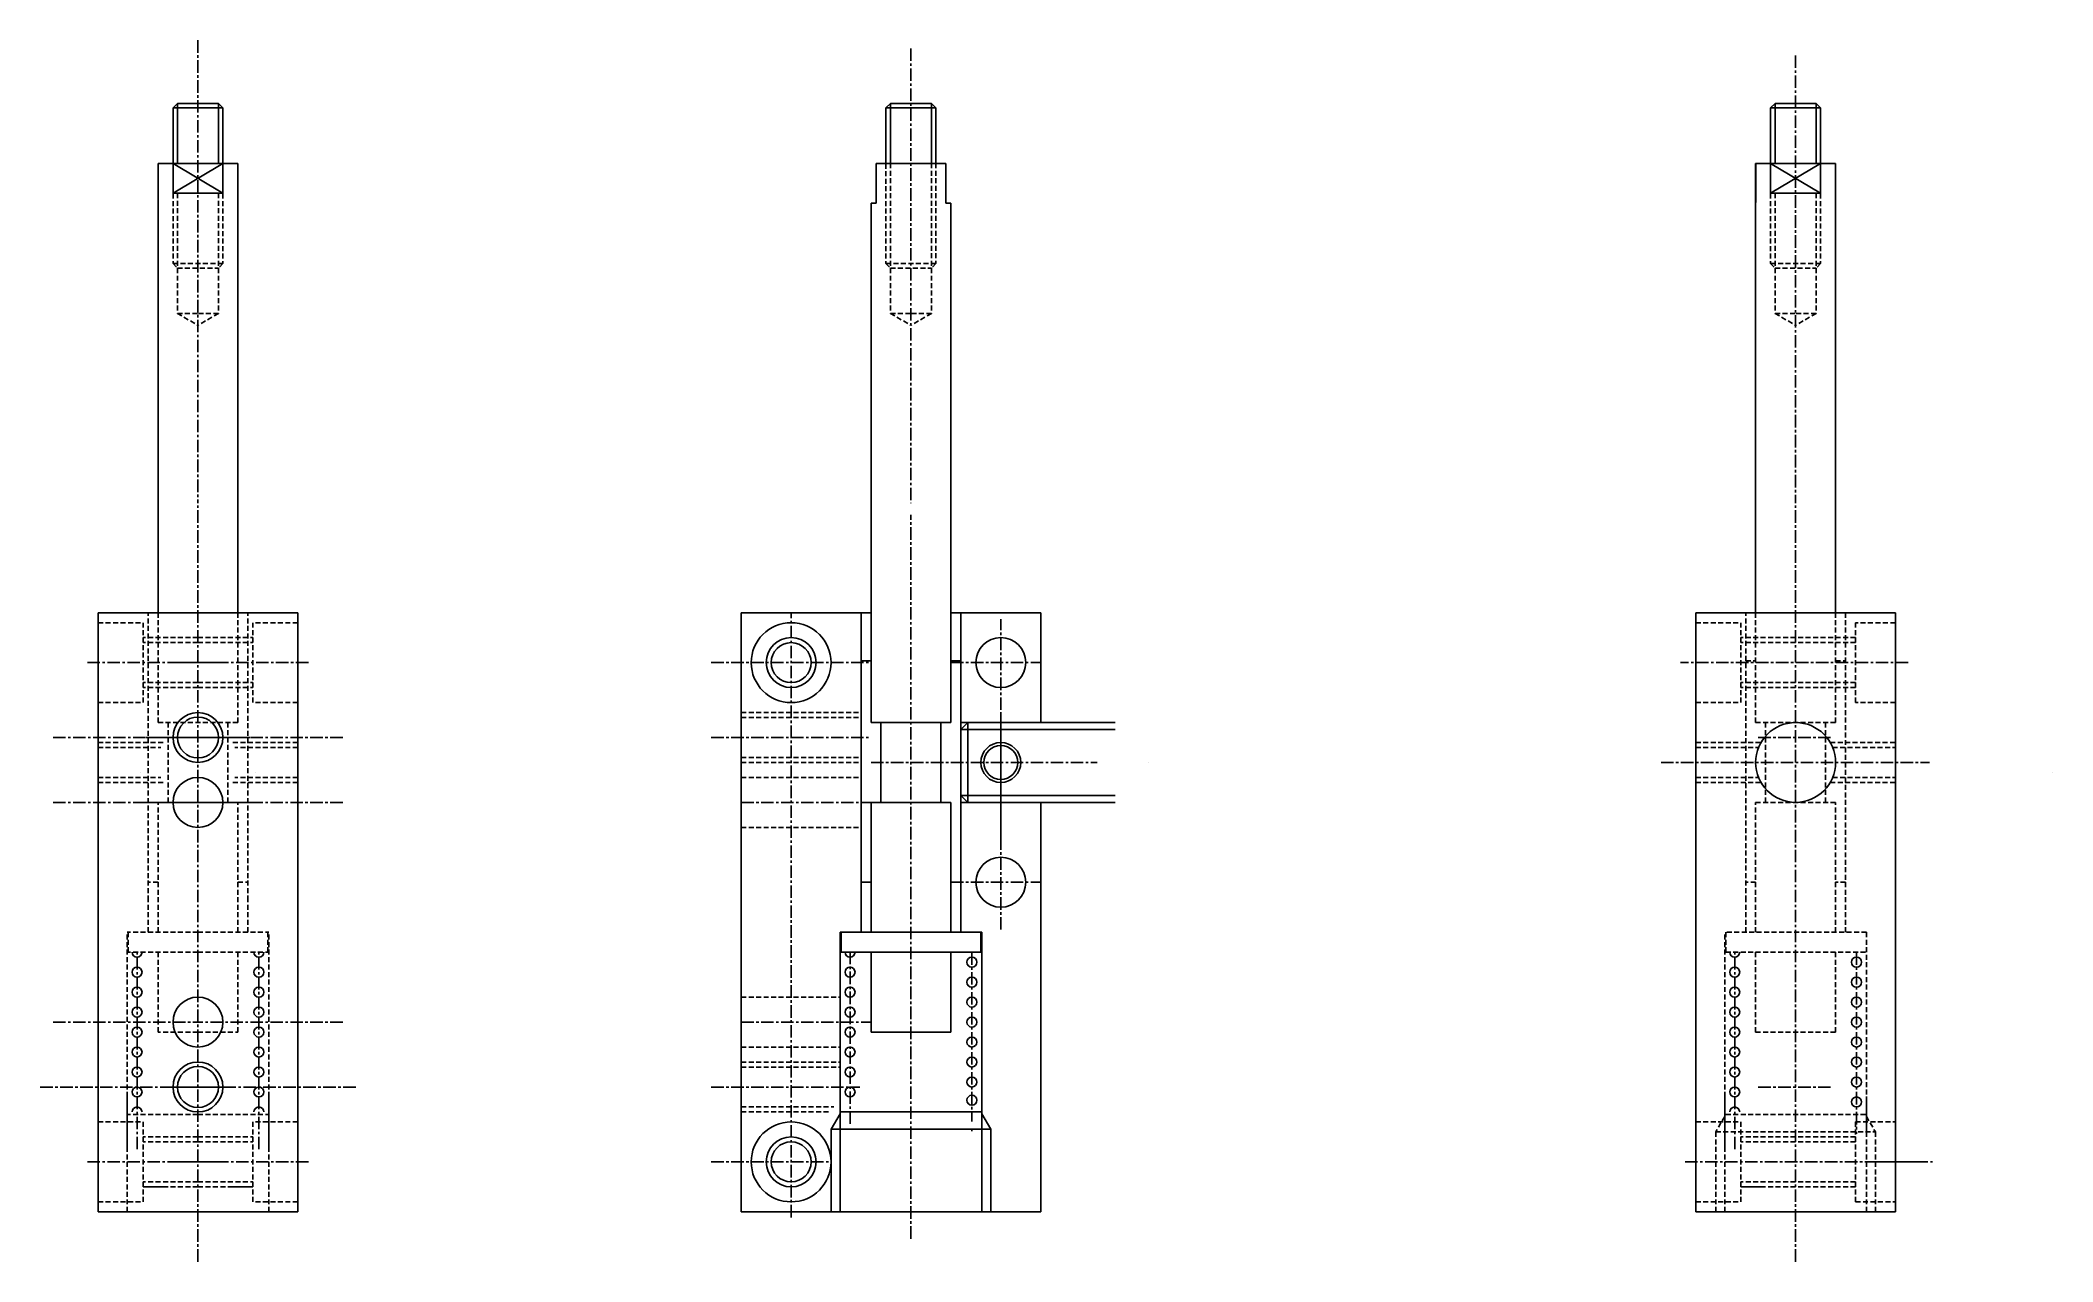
# Model space of a CAD drawing. Extents: x 34 to 236, y 45 to 167.
import ezdxf

# ---------------------------------------------------------------- set-up
doc = ezdxf.new("R2010")
doc.units = 0
doc.linetypes.add('CENTER', pattern=[2, 1.25, -0.25, 0.25, -0.25])
doc.linetypes.add('DASHED', pattern=[0.75, 0.5, -0.25])
doc.layers.get('0').update_dxf_attribs({"color": 1, "linetype": 'CONTINUOUS'})
doc.layers.add('CENTER', color=1, linetype='CONTINUOUS')

msp = doc.modelspace()

# ---------------------------------------------------------------- linework, layer by layer
at = {"linetype": 'CONTINUOUS'}
for p, q in [((47.95, 161), (47.5, 160.55)), ((47.5, 155), (47.5, 160.55)), ((50, 160.55), (47.5, 160.55)), ((52.05, 161), (47.95, 161)), ((47.95, 161), (47.95, 155)), ((50, 160.55), (52.5, 160.55)), ((52.05, 161), (52.5, 160.55)), ((52.05, 161), (52.05, 155)), ((52.05, 160.55), (52.05, 155)), ((52.5, 155), (52.5, 160.55)), ((119.35435, 161), (118.90435, 160.55)), ((118.90435, 155), (118.90435, 160.55)), ((121.40435, 160.55), (118.90435, 160.55)), ((119.35435, 161), (119.35435, 155)), ((123.45435, 161), (119.35435, 161)), ((121.40435, 160.55), (123.90435, 160.55)), ((123.45435, 161), (123.90435, 160.55)), ((123.45435, 161), (123.45435, 155)), ((123.90435, 155), (123.90435, 160.55)), ((207.95, 161), (207.5, 160.55)), ((207.5, 155), (207.5, 160.55)), ((210, 160.55), (207.5, 160.55)), ((212.05, 161), (207.95, 161)), ((207.95, 161), (207.95, 155)), ((210, 160.55), (212.5, 160.55)), ((212.05, 161), (212.5, 160.55)), ((212.05, 161), (212.05, 155)), ((212.5, 155), (212.5, 160.55)), ((46, 155), (46, 110)), ((50, 155), (46, 155)), ((46.002242, 155), (46.002242, 151.092811)), ((47.5, 155), (47.5, 152)), ((47.5, 152), (52.5, 155)), ((47.5, 155), (52.5, 152)), ((50, 155), (54, 155)), ((52.5, 154.962459), (52.5, 152)), ((54, 155), (54, 110)), ((124.90435, 155), (117.90435, 155)), ((117.90435, 155), (117.90435, 151)), ((124.90435, 155), (124.90435, 151)), ((214, 155), (206, 155)), ((206, 155), (206, 110)), ((206.002242, 155), (206.002242, 151.092811)), ((207.5, 152), (212.5, 155)), ((207.5, 155), (212.5, 152)), ((207.5, 154.962459), (207.5, 152)), ((212.5, 154.962459), (212.5, 152)), ((214, 155), (214, 110)), ((47.5, 152), (50, 152)), ((52.5, 152), (50, 152)), ((207.5, 152), (210, 152)), ((212.5, 152), (210, 152)), ((117.40435, 151), (117.40435, 110)), ((117.90435, 151), (117.40435, 151)), ((125.40435, 151), (124.90435, 151)), ((125.40435, 151), (125.40435, 110)), ((46, 118), (46, 110)), ((117.40435, 118), (117.40435, 102.1772)), ((117.40435, 100), (117.40435, 118)), ((117.40435, 118), (117.40435, 110)), ((125.40435, 118), (125.40435, 102.1772)), ((125.40435, 100), (125.40435, 118)), ((125.40435, 110), (125.40435, 118)), ((206, 118), (206, 110)), ((214, 110), (214, 118)), ((40, 110), (46, 110)), ((40, 50), (40, 110)), ((41, 110), (50, 110)), ((59, 110), (50, 110)), ((59, 110), (50, 110)), ((60, 110), (54, 110)), ((60, 50), (60, 110)), ((104.40435, 110), (117.40435, 110)), ((104.40435, 50), (104.40435, 110)), ((111.40435, 110), (117.40435, 110)), ((116.40435, 78), (116.40435, 110)), ((125.40435, 110), (134.40435, 110)), ((125.40435, 110), (131.40435, 110)), ((125.40435, 110), (129.634514, 110)), ((126.40435, 81.1772), (126.40435, 110)), ((134.40435, 99), (134.40435, 110)), ((200, 110), (206, 110)), ((200, 50), (200, 110)), ((201, 110), (218.230164, 110)), ((214, 110), (220, 110)), ((220, 50), (220, 110)), ((116.40435, 105.1772), (117.40435, 105.1772)), ((125.40435, 105.1772), (126.40435, 105.1772)), ((117.40435, 99), (117.40435, 101)), ((117.40435, 99), (125.40435, 99)), ((118.40435, 91), (118.40435, 99)), ((124.40435, 91), (124.40435, 99)), ((125.40435, 99), (125.40435, 100)), ((127.10435, 99), (126.40435, 98.3)), ((126.40435, 99), (136.40435, 99)), ((127.10435, 99), (133.40435, 99)), ((127.10435, 91), (127.10435, 99)), ((141.848433, 99), (134.40435, 99)), ((126.40435, 98.3), (126.40435, 91.7)), ((126.40435, 98.3), (134.40435, 98.3)), ((141.848433, 98.3), (134.40435, 98.3)), ((117.40435, 91), (125.40435, 91)), ((117.40435, 78), (117.40435, 91)), ((125.40435, 78), (125.40435, 91)), ((126.40435, 91.7), (133.40435, 91.7)), ((127.10435, 91), (126.40435, 91.7)), ((126.40435, 91.7), (134.40435, 91.7)), ((126.40435, 91), (136.40435, 91)), ((126.40435, 91), (140.055001, 91)), ((127.10435, 91), (133.40435, 91)), ((134.40435, 91.7), (141.848433, 91.7)), ((134.40435, 50), (134.40435, 91)), ((141.848433, 91), (134.40435, 91)), ((117.40435, 83), (116.40435, 83)), ((126.40435, 83), (125.40435, 83)), ((116.40435, 78), (116.40435, 81.1772)), ((126.40435, 78), (126.40435, 81.1772)), ((117.40435, 78), (117.40435, 80)), ((128.50435, 78), (114.30435, 78)), ((114.30435, 56.263955), (114.30435, 78)), ((114.40435, 76), (114.40435, 78)), ((128.40435, 76), (128.40435, 78)), ((128.50435, 78), (128.50435, 57.8228)), ((128.40435, 76), (114.40435, 76)), ((117.40435, 68), (117.40435, 76)), ((125.40435, 68), (125.40435, 76)), ((125.40435, 68), (117.40435, 68)), ((114.30435, 50), (114.30435, 61.558846)), ((128.50435, 50), (128.50435, 61.558846)), ((104.40435, 50), (104.40435, 59.949735)), ((114.30435, 59.8228), (113.40435, 58.263955)), ((128.40435, 60), (114.40435, 60)), ((128.50435, 59.8228), (129.40435, 58.263955)), ((113.40435, 50), (113.40435, 58.263955)), ((113.40435, 58.263955), (129.40435, 58.263955)), ((129.40435, 50), (129.40435, 58.263955)), ((40, 50), (50, 50)), ((60, 50), (50, 50)), ((104.40435, 50), (134.40435, 50)), ((104.40435, 50), (134.40435, 50)), ((200, 50), (220, 50))]:
    msp.add_line(p, q, dxfattribs=at)
at = {"linetype": 'DASHED'}
for p, q in [((47.5, 154.962459), (47.5, 144.962459)), ((52.5, 154.962459), (52.5, 144.962459)), ((118.90435, 154.962459), (118.90435, 144.962459)), ((119.35435, 155), (119.35435, 139.962459)), ((123.45435, 155), (123.45435, 139.962459)), ((123.90435, 155), (123.90435, 144.962459)), ((207.5, 154.962459), (207.5, 152)), ((207.5, 154.962459), (207.5, 144.962459)), ((212.5, 154.962459), (212.5, 152)), ((212.5, 154.962459), (212.5, 144.962459)), ((47.95, 152), (47.95, 139.962459)), ((52.05, 152), (52.05, 139.962459)), ((207.95, 152), (207.95, 139.962459)), ((207.95, 152), (207.95, 139.962459)), ((212.05, 152), (212.05, 139.962459)), ((47.5, 144.962459), (52.5, 144.962459)), ((47.5, 144.962459), (47.95, 144.512459)), ((47.95, 144.512459), (52.05, 144.512459)), ((52.5, 144.962459), (52.05, 144.512459)), ((118.90435, 144.962459), (123.90435, 144.962459)), ((118.90435, 144.962459), (119.35435, 144.512459)), ((119.35435, 144.512459), (123.45435, 144.512459)), ((123.90435, 144.962459), (123.45435, 144.512459)), ((207.5, 144.962459), (212.5, 144.962459)), ((207.5, 144.962459), (207.95, 144.512459)), ((207.95, 144.512459), (212.05, 144.512459)), ((212.5, 144.962459), (212.05, 144.512459)), ((47.95, 139.962459), (50, 139.962459)), ((47.95, 139.962459), (50, 138.77889)), ((52.05, 139.962459), (50, 139.962459)), ((52.05, 139.962459), (50, 138.77889)), ((119.35435, 139.962459), (121.40435, 139.962459)), ((119.35435, 139.962459), (121.40435, 138.77889)), ((123.45435, 139.962459), (121.40435, 138.77889)), ((123.45435, 139.962459), (121.40435, 139.962459)), ((207.95, 139.962459), (210, 138.77889)), ((207.95, 139.962459), (210, 138.77889)), ((207.95, 139.962459), (210, 139.962459)), ((212.05, 139.962459), (210, 139.962459)), ((212.05, 139.962459), (210, 138.77889)), ((40, 109), (44.5, 109)), ((44.5, 101), (44.5, 109)), ((45, 81.1772), (45, 110)), ((46, 99), (46, 110)), ((54, 99), (54, 110)), ((55, 81.1772), (55, 110)), ((60, 109), (55.5, 109)), ((55.5, 101), (55.5, 109)), ((200, 109), (204.5, 109)), ((204.5, 101), (204.5, 109)), ((205, 81.1772), (205, 110)), ((206, 99), (206, 110)), ((214, 99), (214, 110)), ((215, 78), (215, 110)), ((220, 109), (216, 109)), ((216, 101), (216, 109)), ((50, 107.5), (44.5, 107.5)), ((50, 107), (44.5, 107)), ((50, 107.5), (55.5, 107.5)), ((50, 107), (55.5, 107)), ((216, 107.5), (204.5, 107.5)), ((216, 107), (204.5, 107)), ((205, 105.1772), (206, 105.1772)), ((214, 105.1772), (215, 105.1772)), ((50, 103), (44.5, 103)), ((50, 103), (55.5, 103)), ((216, 103), (204.5, 103)), ((40, 101), (44.5, 101)), ((50, 102.5), (44.5, 102.5)), ((50, 102.5), (55.5, 102.5)), ((60, 101), (55.5, 101)), ((200, 101), (204.5, 101)), ((216, 102.5), (204.5, 102.5)), ((220, 101), (216, 101)), ((46, 99), (50, 99)), ((47, 91), (47, 99)), ((54, 99), (50, 99)), ((53, 91), (53, 99)), ((104.40435, 100), (116.40435, 100)), ((104.40435, 99.5), (116.40435, 99.5)), ((206, 99), (214, 99)), ((207, 91), (207, 99)), ((213, 91), (213, 99)), ((40, 97), (46.535898, 97)), ((60, 97), (53.464102, 97)), ((200, 97), (206.535898, 97)), ((213.464101, 97), (220, 97)), ((40, 96.5), (46.2919, 96.5)), ((60, 96.5), (53.7081, 96.5)), ((104.40435, 95.5), (116.40435, 95.5)), ((104.40435, 95), (116.40435, 95)), ((200, 96.5), (206.2919, 96.5)), ((213.708099, 96.5), (220, 96.5)), ((40, 93.5), (46.2919, 93.5)), ((40, 93), (46.535898, 93)), ((60, 93), (53.464102, 93)), ((60, 93.5), (53.7081, 93.5)), ((104.40435, 93.5), (116.40435, 93.5)), ((200, 93.5), (206.2919, 93.5)), ((200, 93), (206.535898, 93)), ((213.464101, 93), (220, 93)), ((213.708099, 93.5), (220, 93.5)), ((46, 78), (46, 91)), ((46, 78), (46, 91)), ((46, 91), (50, 91)), ((54, 91), (50, 91)), ((54, 78), (54, 91)), ((206, 78), (206, 91)), ((206, 91), (214, 91)), ((214, 78), (214, 91)), ((104.40435, 88.5), (116.40435, 88.5)), ((46, 83), (45, 83)), ((54, 83), (55, 83)), ((206, 83), (205, 83)), ((215, 83), (214, 83)), ((45, 78), (45, 81.1772)), ((55, 78), (55, 81.1772)), ((205, 78), (205, 81.1772)), ((206, 78), (206, 80)), ((42.9, 56.263955), (42.9, 78)), ((50, 78), (42.9, 78)), ((50, 78), (42.9, 78)), ((43, 76), (43, 78)), ((50, 78), (57.1, 78)), ((50, 78), (57.1, 78)), ((57, 76), (57, 78)), ((57.1, 56.263955), (57.1, 78)), ((217.1, 78), (202.9, 78)), ((202.9, 56.263955), (202.9, 78)), ((203, 76), (203, 78)), ((217.1, 78), (217.1, 57.8228)), ((50, 76), (43, 76)), ((46, 68), (46, 76)), ((46, 68), (46, 76)), ((50, 76), (57, 76)), ((54, 68), (54, 76)), ((54, 68), (54, 76)), ((217, 76), (203, 76)), ((206, 68), (206, 76)), ((214, 68), (214, 76)), ((104.40435, 71.5), (114.30435, 71.5)), ((50, 68), (46, 68)), ((50, 68), (46, 68)), ((50, 68), (54, 68)), ((50, 68), (54, 68)), ((214, 68), (206, 68)), ((104.40435, 66.5), (114.30435, 66.5)), ((104.40435, 65), (114.30435, 65)), ((104.40435, 64.5), (114.30435, 64.5)), ((42.9, 50), (42.9, 61.558846)), ((57.1, 50), (57.1, 61.558846)), ((104.40435, 60.5), (113.693025, 60.5)), ((202.9, 50), (202.9, 61.558846)), ((217.1, 50), (217.1, 61.558846)), ((40, 59), (44.5, 59)), ((50, 59.736046), (43, 59.736046)), ((44.5, 51), (44.5, 59)), ((44.5, 51), (44.5, 59)), ((50, 59.736046), (57, 59.736046)), ((60, 59), (55.5, 59)), ((55.5, 51), (55.5, 59)), ((55.5, 51), (55.5, 59)), ((104.40435, 60), (113.40435, 60)), ((200, 59), (204.5, 59)), ((202.9, 59.558846), (202, 58)), ((217, 59.736046), (203, 59.736046)), ((204.5, 51), (204.5, 59)), ((216, 51), (216, 59)), ((216, 59), (220, 59)), ((217.1, 59.558846), (218, 58)), ((50, 57.5), (44.5, 57.5)), ((50, 57.5), (44.5, 57.5)), ((50, 57), (44.5, 57)), ((50, 57), (44.5, 57)), ((50, 57.5), (55.5, 57.5)), ((50, 57.5), (55.5, 57.5)), ((50, 57), (55.5, 57)), ((50, 57), (55.5, 57)), ((202, 58), (218, 58)), ((202, 50), (202, 58)), ((202, 58), (218, 58)), ((216, 57.5), (204.5, 57.5)), ((216, 57), (204.5, 57)), ((218, 50), (218, 58)), ((50, 53), (44.5, 53)), ((50, 53), (44.5, 53)), ((44.5, 52.5), (47, 52.5)), ((44.5, 52.5), (47, 52.5)), ((50, 52.5), (44.5, 52.5)), ((50, 53), (55.5, 53)), ((50, 53), (55.5, 53)), ((50, 52.5), (55.5, 52.5)), ((55.5, 52.5), (53, 52.5)), ((55.5, 52.5), (53, 52.5)), ((216, 53), (204.5, 53)), ((204.5, 52.5), (207, 52.5)), ((216, 52.5), (204.5, 52.5)), ((40, 51), (44.5, 51)), ((60, 51), (55.5, 51)), ((200, 51), (204.5, 51)), ((216, 51), (220, 51))]:
    msp.add_line(p, q, dxfattribs=at)
at = {"linetype": 'CONTINUOUS'}
for centre, radius in [((109.40435, 105), 4), ((109.40435, 105), 2.5), ((109.40435, 105), 2), ((130.40435, 105), 2.5), ((210, 95), 4), ((130.40435, 95), 2), ((130.40435, 95), 1.7), ((130.40435, 83), 2.5), ((127.50435, 75), 0.5), ((216.1, 75), 0.5), ((43.9, 74), 0.5), ((56.1, 74), 0.5), ((115.30435, 74), 0.5), ((127.50435, 73), 0.5), ((203.9, 74), 0.5), ((216.1, 73), 0.5), ((43.9, 72), 0.5), ((56.1, 72), 0.5), ((115.30435, 72), 0.5), ((127.50435, 71), 0.5), ((203.9, 72), 0.5), ((216.1, 71), 0.5), ((43.9, 70), 0.5), ((56.1, 70), 0.5), ((115.30435, 70), 0.5), ((127.50435, 69), 0.5), ((203.9, 70), 0.5), ((216.1, 69), 0.5), ((43.9, 68), 0.5), ((56.1, 68), 0.5), ((115.30435, 68), 0.5), ((127.50435, 67), 0.5), ((203.9, 68), 0.5), ((216.1, 67), 0.5), ((43.9, 66), 0.5), ((43.9, 64), 0.5), ((56.1, 66), 0.5), ((56.1, 64), 0.5), ((115.30435, 66), 0.5), ((115.30435, 64), 0.5), ((127.50435, 65), 0.5), ((203.9, 66), 0.5), ((203.9, 64), 0.5), ((216.1, 65), 0.5), ((43.9, 62), 0.5), ((56.1, 62), 0.5), ((115.30435, 62), 0.5), ((127.50435, 63), 0.5), ((203.9, 62), 0.5), ((216.1, 63), 0.5), ((127.50435, 61.173552), 0.5), ((216.1, 61), 0.5), ((109.40435, 55), 4), ((109.40435, 55), 2.5), ((109.40435, 55), 2)]:
    msp.add_circle(centre, radius, dxfattribs=at)
for centre, radius, start, end in [((50, 97.5), 2.5, 90, 270), ((50, 97.5), 2.05, 90, 270), ((50, 97.5), 2.5, 270.000002, 450.000001), ((50, 97.5), 2.05, 270.000002, 450.000001), ((50, 91), 2.5, 90, 270), ((50, 91), 2.5, 270.000002, 450.000001), ((43.9, 76), 0.5, 180, 359.050594), ((56.1, 76), 0.5, 180.949409, 360.000002), ((115.30435, 76), 0.5, 180, 359.050594), ((203.9, 76), 0.5, 180, 359.050594), ((50, 69), 2.5, 90, 270), ((50, 69), 2.5, 270.000002, 450.000001), ((50, 62.5), 2.5, 90, 270), ((50, 62.5), 2.05, 90, 270), ((50, 62.5), 2.5, 270.000002, 450.000001), ((50, 62.5), 2.05, 270.000002, 450.000001), ((43.9, 60), 0.5, 0, 180), ((56.1, 60), 0.5, 0.000002, 180), ((203.9, 60), 0.5, 0, 180)]:
    msp.add_arc(centre, radius, start, end, dxfattribs=at)
at = {"layer": 'CENTER', "linetype": 'CENTER'}
for p, q in [((50, 167.325952), (50, 120.962459)), ((121.40435, 166.504604), (121.40435, 120.962459)), ((210, 165.798783), (210, 120.962459)), ((50, 45), (50, 120.962459)), ((210, 45), (210, 120.962459)), ((121.40435, 47.301141), (121.40435, 119.803257)), ((109.40435, 49.441155), (109.40435, 110)), ((130.40435, 78.256387), (130.40435, 109.362467)), ((38.935135, 105), (52.788785, 105)), ((61.064865, 105), (47.211215, 105)), ((101.40435, 105), (117.40435, 105)), ((125.40435, 105), (134.40435, 105)), ((221.27879, 105), (198.466902, 105)), ((213.077956, 103), (212.889861, 103)), ((130.40435, 87.352139), (130.40435, 100.052311)), ((35.499451, 97.5), (55.192244, 97.5)), ((64.500549, 97.5), (44.807756, 97.5)), ((101.40435, 97.5), (117.40435, 97.5)), ((206.261118, 97.5), (213.600391, 97.5)), ((117.40435, 95), (140.055001, 95)), ((145.150564, 95), (145.157318, 95)), ((196.520478, 95), (223.405346, 95)), ((44.253786, 94), (44.247033, 94)), ((55.746214, 94), (55.752967, 94)), ((235.746214, 94), (235.752967, 94)), ((35.499451, 91), (55.575265, 91)), ((64.500549, 91), (44.424735, 91)), ((104.40435, 91), (117.40435, 91)), ((125.40435, 83), (134.40435, 83)), ((43.9, 56.263955), (43.9, 76)), ((56.1, 56.263955), (56.1, 76)), ((115.30435, 58.80683), (115.30435, 76)), ((127.50435, 76), (127.50435, 59.033022)), ((203.9, 56.263955), (203.9, 76)), ((216.1, 76), (216.1, 57.8228)), ((35.499451, 69), (50, 69)), ((64.500549, 69), (50, 69)), ((104.40435, 69), (117.40435, 69)), ((34.205052, 62.5), (50, 62.5)), ((46.261118, 62.5), (53.600391, 62.5)), ((53.738882, 62.5), (46.399609, 62.5)), ((65.794948, 62.5), (50, 62.5)), ((101.40435, 62.5), (116.294296, 62.5)), ((206.261118, 62.5), (213.600391, 62.5)), ((127.50435, 58.263955), (127.50435, 58.086755)), ((38.935135, 55), (52.788785, 55)), ((61.064865, 55), (47.211215, 55)), ((101.40435, 55), (113.40435, 55)), ((198.935135, 55), (222.850183, 55)), ((218, 55), (223.714368, 55))]:
    msp.add_line(p, q, dxfattribs=at)

doc.saveas('drawing.dxf')
